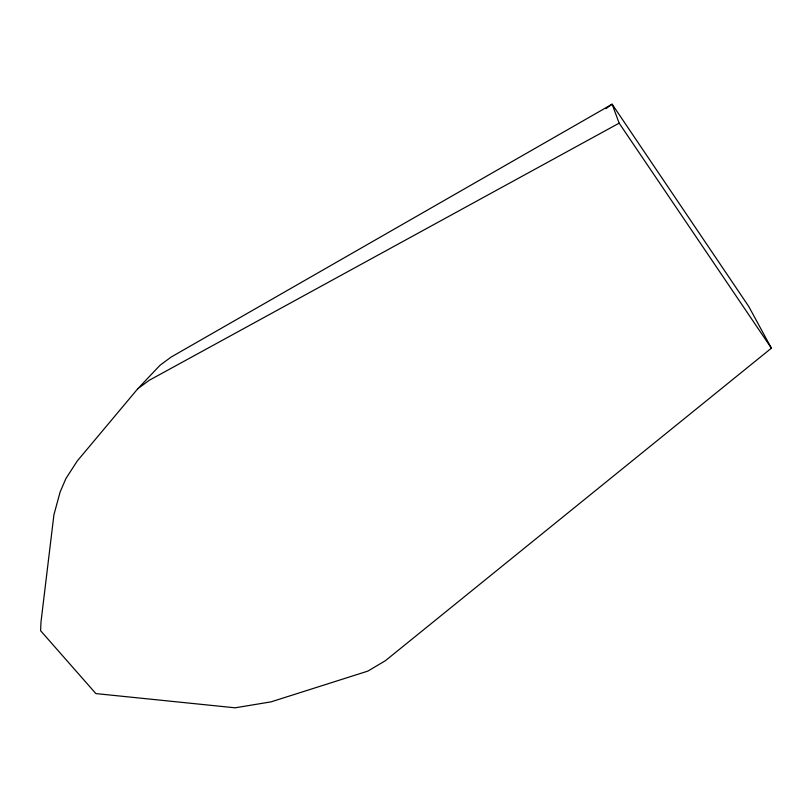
<?xml version="1.0" encoding="UTF-8"?>
<svg xmlns="http://www.w3.org/2000/svg" width="812" height="812" viewBox="0 0 812 812"><rect width="100%" height="100%" fill="white"/><g stroke="black" fill="none" stroke-linecap="round" stroke-linejoin="round"><path stroke-width="1.22" d="M137.786 388.745L77.201 461.064L65.914 478.562L60.129 492.001L53.927 514.737L40.996 621.911L40.6 630.711L95.867 693.59L235.155 707.81L271.117 701.842L367.826 671.118L385.385 660.704L771.4 348.175L748.715 306.408L612.126 104.19L171.058 357.107L160.096 365.217L137.786 388.745L149.286 380.27L619.15 123.16L612.126 104.19L605.955 108.615M619.15 123.16L771.4 348.175"/></g></svg>
